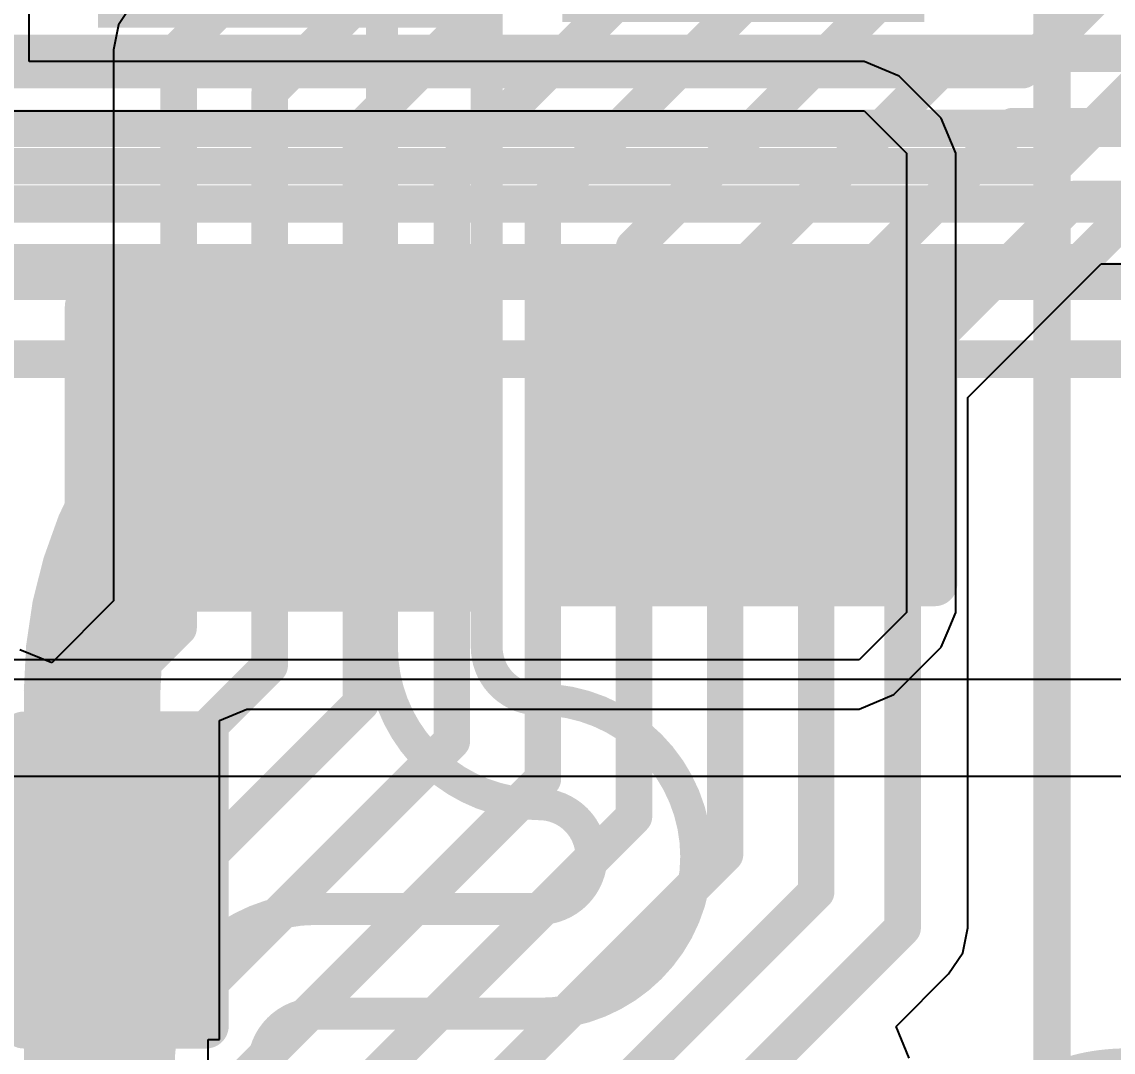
# Model space of a CAD drawing. Header units: inches. Extents: x -6 to 284, y -12 to 154.
# Drawn here: x 47.395 to 50.439, y -5.164 to -2.291 of the extents above; entities that cross this region are included whole.
import ezdxf

# ---------------------------------------------------------------- set-up
doc = ezdxf.new("R2010")
doc.units = ezdxf.units.IN
for name, color, linetype in [('Bottom Layer', 5, 'Continuous'), ('Bottom Overlay', 54, 'Continuous'), ('Bottom Paste', 16, 'Continuous'), ('Bottom Solder', 6, 'Continuous'), ('PWR-1', 156, 'Continuous'), ('PWR-2', 130, 'Continuous'), ('Signal L1', 76, 'Continuous'), ('Signal L2', 6, 'Continuous'), ('Top Layer', 1, 'Continuous'), ('Top Overlay', 2, 'Continuous')]:
    doc.layers.add(name, color=color, linetype=linetype)
doc.styles.add('Arial Rounded MT Bold_Italic', font='', dxfattribs={"height": 0.2})
doc.styles.get('Arial Rounded MT Bold_Italic').set_extended_font_data('Arial Rounded MT Bold', italic=True)

# ---------------------------------------------------------------- blocks, each defined once
blk = doc.blocks.new('C___0603_B_441')
at = {"layer": 'Bottom Layer'}
for points in [[(-1.143, -0.4445), (-1.143, 0.4445), (-0.381, 0.4445), (-0.381, -0.4445)], [(0.381, -0.4445), (0.381, 0.4445), (1.143, 0.4445), (1.143, -0.4445)]]:
    blk.add_hatch(color=5, dxfattribs=at).paths.add_polyline_path(points)
at = {"layer": 'Bottom Paste'}
for points in [[(-1.143, -0.4445), (-1.143, 0.4445), (-0.381, 0.4445), (-0.381, -0.4445)], [(0.381, -0.4445), (0.381, 0.4445), (1.143, 0.4445), (1.143, -0.4445)]]:
    blk.add_hatch(color=16, dxfattribs=at).paths.add_polyline_path(points)
at = {"layer": 'Bottom Solder'}
for points in [[(-1.203, -0.5045), (-1.203, 0.5045), (-0.321, 0.5045), (-0.321, -0.5045)], [(0.321, -0.5045), (0.321, 0.5045), (1.203, 0.5045), (1.203, -0.5045)]]:
    blk.add_hatch(color=6, dxfattribs=at).paths.add_polyline_path(points)
at = {"layer": 'Bottom Overlay'}
for points in [[(-1.2446, -0.5334, 0.127, 0.127, 0), (-1.2446, 0.5334, 0.127, 0.127, 0)], [(-0.4572, 0.5334, 0.127, 0.127, 0), (-1.2446, 0.5334, 0.127, 0.127, 0)], [(1.2446, 0.5334, 0.127, 0.127, 0), (0.4572, 0.5334, 0.127, 0.127, 0)], [(1.2446, -0.5334, 0.127, 0.127, 0), (1.2446, 0.5334, 0.127, 0.127, 0)], [(-0.4572, -0.5334, 0.127, 0.127, 0), (-1.2446, -0.5334, 0.127, 0.127, 0)], [(1.2446, -0.5334, 0.127, 0.127, 0), (0.4572, -0.5334, 0.127, 0.127, 0)]]:
    blk.add_lwpolyline(points, format="xyseb", dxfattribs=at)
for points in [[(-1.2764, 0.5334, 0.0635, 0.0635, 1), (-1.2128, 0.5334, 0.0635, 0.0635, 1)], [(-1.2764, 0.5334, 0.0635, 0.0635, 1), (-1.2128, 0.5334, 0.0635, 0.0635, 1)], [(-0.4889, 0.5334, 0.0635, 0.0635, 1), (-0.4254, 0.5334, 0.0635, 0.0635, 1)], [(0.4254, 0.5334, 0.0635, 0.0635, 1), (0.4889, 0.5334, 0.0635, 0.0635, 1)], [(1.2128, 0.5334, 0.0635, 0.0635, 1), (1.2764, 0.5334, 0.0635, 0.0635, 1)], [(1.2128, 0.5334, 0.0635, 0.0635, 1), (1.2764, 0.5334, 0.0635, 0.0635, 1)], [(-1.2764, -0.5334, 0.0635, 0.0635, 1), (-1.2128, -0.5334, 0.0635, 0.0635, 1)], [(-1.2764, -0.5334, 0.0635, 0.0635, 1), (-1.2128, -0.5334, 0.0635, 0.0635, 1)], [(-0.4889, -0.5334, 0.0635, 0.0635, 1), (-0.4254, -0.5334, 0.0635, 0.0635, 1)], [(0.4254, -0.5334, 0.0635, 0.0635, 1), (0.4889, -0.5334, 0.0635, 0.0635, 1)], [(1.2128, -0.5334, 0.0635, 0.0635, 1), (1.2764, -0.5334, 0.0635, 0.0635, 1)], [(1.2128, -0.5334, 0.0635, 0.0635, 1), (1.2764, -0.5334, 0.0635, 0.0635, 1)]]:
    blk.add_lwpolyline(points, format="xyseb", close=True, dxfattribs=at)
blk = doc.blocks.new('C___0603_B_443')
at = {"layer": 'Bottom Layer'}
for points in [[(-1.143, -0.4445), (-1.143, 0.4445), (-0.381, 0.4445), (-0.381, -0.4445)], [(0.381, -0.4445), (0.381, 0.4445), (1.143, 0.4445), (1.143, -0.4445)]]:
    blk.add_hatch(color=5, dxfattribs=at).paths.add_polyline_path(points)
at = {"layer": 'Bottom Paste'}
for points in [[(-1.143, -0.4445), (-1.143, 0.4445), (-0.381, 0.4445), (-0.381, -0.4445)], [(0.381, -0.4445), (0.381, 0.4445), (1.143, 0.4445), (1.143, -0.4445)]]:
    blk.add_hatch(color=16, dxfattribs=at).paths.add_polyline_path(points)
at = {"layer": 'Bottom Solder'}
for points in [[(-1.203, -0.5045), (-1.203, 0.5045), (-0.321, 0.5045), (-0.321, -0.5045)], [(0.321, -0.5045), (0.321, 0.5045), (1.203, 0.5045), (1.203, -0.5045)]]:
    blk.add_hatch(color=6, dxfattribs=at).paths.add_polyline_path(points)
at = {"layer": 'Bottom Overlay'}
for points in [[(-1.2446, 0.5334, 0.127, 0.127, 0), (-1.2446, -0.5334, 0.127, 0.127, 0)], [(-1.2446, 0.5334, 0.127, 0.127, 0), (-0.4572, 0.5334, 0.127, 0.127, 0)], [(0.4572, 0.5334, 0.127, 0.127, 0), (1.2446, 0.5334, 0.127, 0.127, 0)], [(1.2446, 0.5334, 0.127, 0.127, 0), (1.2446, -0.5334, 0.127, 0.127, 0)], [(-1.2446, -0.5334, 0.127, 0.127, 0), (-0.4572, -0.5334, 0.127, 0.127, 0)], [(0.4572, -0.5334, 0.127, 0.127, 0), (1.2446, -0.5334, 0.127, 0.127, 0)]]:
    blk.add_lwpolyline(points, format="xyseb", dxfattribs=at)
for points in [[(-1.2764, 0.5334, 0.0635, 0.0635, 1), (-1.2128, 0.5334, 0.0635, 0.0635, 1)], [(-1.2764, 0.5334, 0.0635, 0.0635, 1), (-1.2128, 0.5334, 0.0635, 0.0635, 1)], [(-0.4889, 0.5334, 0.0635, 0.0635, 1), (-0.4254, 0.5334, 0.0635, 0.0635, 1)], [(0.4254, 0.5334, 0.0635, 0.0635, 1), (0.4889, 0.5334, 0.0635, 0.0635, 1)], [(1.2128, 0.5334, 0.0635, 0.0635, 1), (1.2764, 0.5334, 0.0635, 0.0635, 1)], [(1.2128, 0.5334, 0.0635, 0.0635, 1), (1.2764, 0.5334, 0.0635, 0.0635, 1)], [(-1.2764, -0.5334, 0.0635, 0.0635, 1), (-1.2128, -0.5334, 0.0635, 0.0635, 1)], [(-1.2764, -0.5334, 0.0635, 0.0635, 1), (-1.2128, -0.5334, 0.0635, 0.0635, 1)], [(-0.4889, -0.5334, 0.0635, 0.0635, 1), (-0.4254, -0.5334, 0.0635, 0.0635, 1)], [(0.4254, -0.5334, 0.0635, 0.0635, 1), (0.4889, -0.5334, 0.0635, 0.0635, 1)], [(1.2128, -0.5334, 0.0635, 0.0635, 1), (1.2764, -0.5334, 0.0635, 0.0635, 1)], [(1.2128, -0.5334, 0.0635, 0.0635, 1), (1.2764, -0.5334, 0.0635, 0.0635, 1)]]:
    blk.add_lwpolyline(points, format="xyseb", close=True, dxfattribs=at)
blk = doc.blocks.new('C___0402_B_449')
at = {"layer": 'Bottom Layer'}
for points in [[(-0.2413, 0.3175), (-0.2413, -0.3175), (-0.6985, -0.3175), (-0.6985, 0.3175)], [(0.6985, 0.3175), (0.6985, -0.3175), (0.2413, -0.3175), (0.2413, 0.3175)]]:
    blk.add_hatch(color=5, dxfattribs=at).paths.add_polyline_path(points)
at = {"layer": 'Bottom Paste'}
for points in [[(-0.2413, 0.3175), (-0.2413, -0.3175), (-0.6985, -0.3175), (-0.6985, 0.3175)], [(0.6985, 0.3175), (0.6985, -0.3175), (0.2413, -0.3175), (0.2413, 0.3175)]]:
    blk.add_hatch(color=16, dxfattribs=at).paths.add_polyline_path(points)
at = {"layer": 'Bottom Solder'}
for points in [[(-0.1813, 0.3775), (-0.1813, -0.3775), (-0.7585, -0.3775), (-0.7585, 0.3775)], [(0.7585, 0.3775), (0.7585, -0.3775), (0.1813, -0.3775), (0.1813, 0.3775)]]:
    blk.add_hatch(color=6, dxfattribs=at).paths.add_polyline_path(points)
at = {"layer": 'Bottom Overlay'}
for points in [[(-0.7874, 0.4064, 0.127, 0.127, 0), (-0.2794, 0.4064, 0.127, 0.127, 0)], [(-0.7874, -0.4064, 0.127, 0.127, 0), (-0.7874, 0.4064, 0.127, 0.127, 0)], [(0.2794, 0.4064, 0.127, 0.127, 0), (0.7874, 0.4064, 0.127, 0.127, 0)], [(0.7874, -0.4064, 0.127, 0.127, 0), (0.7874, 0.4064, 0.127, 0.127, 0)], [(-0.7874, -0.4064, 0.127, 0.127, 0), (-0.2794, -0.4064, 0.127, 0.127, 0)], [(0.2794, -0.4064, 0.127, 0.127, 0), (0.7874, -0.4064, 0.127, 0.127, 0)]]:
    blk.add_lwpolyline(points, format="xyseb", dxfattribs=at)
for points in [[(-0.8191, 0.4064, 0.0635, 0.0635, 1), (-0.7556, 0.4064, 0.0635, 0.0635, 1)], [(-0.8191, 0.4064, 0.0635, 0.0635, 1), (-0.7556, 0.4064, 0.0635, 0.0635, 1)], [(-0.3111, 0.4064, 0.0635, 0.0635, 1), (-0.2477, 0.4064, 0.0635, 0.0635, 1)], [(0.2477, 0.4064, 0.0635, 0.0635, 1), (0.3111, 0.4064, 0.0635, 0.0635, 1)], [(0.7556, 0.4064, 0.0635, 0.0635, 1), (0.8191, 0.4064, 0.0635, 0.0635, 1)], [(0.7556, 0.4064, 0.0635, 0.0635, 1), (0.8191, 0.4064, 0.0635, 0.0635, 1)], [(-0.8191, -0.4064, 0.0635, 0.0635, 1), (-0.7556, -0.4064, 0.0635, 0.0635, 1)], [(-0.8191, -0.4064, 0.0635, 0.0635, 1), (-0.7556, -0.4064, 0.0635, 0.0635, 1)], [(-0.3111, -0.4064, 0.0635, 0.0635, 1), (-0.2477, -0.4064, 0.0635, 0.0635, 1)], [(0.2477, -0.4064, 0.0635, 0.0635, 1), (0.3111, -0.4064, 0.0635, 0.0635, 1)], [(0.7556, -0.4064, 0.0635, 0.0635, 1), (0.8191, -0.4064, 0.0635, 0.0635, 1)], [(0.7556, -0.4064, 0.0635, 0.0635, 1), (0.8191, -0.4064, 0.0635, 0.0635, 1)]]:
    blk.add_lwpolyline(points, format="xyseb", close=True, dxfattribs=at)

msp = doc.modelspace()

# ---------------------------------------------------------------- linework, layer by layer
at = {"layer": 'Bottom Layer'}
for p, q in [((47.4157, -2.4024), (47.4157, -1.8453)), ((49.745, -2.4024), (47.4157, -2.4024)), ((49.8019, -2.426), (49.745, -2.4024)), ((49.745, -2.4024), (49.745, -2.4024)), ((49.8422, -2.4426), (49.8019, -2.426)), ((49.9598, -2.5603), (49.8422, -2.4426)), ((49.8422, -2.4426), (49.8422, -2.4426)), ((47.2783, -2.5398), (49.745, -2.5398)), ((49.745, -2.5398), (49.8626, -2.6575)), ((50.0001, -2.6575), (49.9598, -2.5603)), ((49.9598, -2.5603), (49.9598, -2.5603)), ((49.8626, -2.6575), (49.8626, -3.938)), ((50.0001, -3.938), (50.0001, -2.6575)), ((50.0001, -2.6575), (50.0001, -2.6575)), ((49.8626, -3.938), (49.7304, -4.0702)), ((49.9785, -3.99), (50.0001, -3.938)), ((50.0001, -3.938), (50.0001, -3.938)), ((49.9598, -4.0352), (49.9785, -3.99)), ((49.8276, -4.1674), (49.9598, -4.0352)), ((49.9598, -4.0352), (49.9598, -4.0352)), ((49.7304, -4.0702), (46.0598, -4.0702)), ((49.7303, -4.2077), (49.8276, -4.1674)), ((49.8276, -4.1674), (49.8276, -4.1674)), ((47.9472, -4.2399), (48.0227, -4.2077)), ((48.0227, -4.2077), (49.7303, -4.2077)), ((49.7303, -4.2077), (49.7303, -4.2077)), ((47.9472, -5.1289), (47.9472, -4.2399)), ((47.9153, -5.2952), (47.9153, -5.1289)), ((47.9153, -5.1289), (47.9472, -5.1289))]:
    msp.add_line(p, q, dxfattribs=at)
for points in [[(47.5916, -4.1568, 0.381, 0.381, -0.198912), (47.9091, -3.3903, 0.381, 0.381, 0)], [(47.5916, -4.6844, 0.381, 0.381, 0), (47.5916, -4.1568, 0.381, 0.381, 0)], [(47.5916, -5.7397, 0.381, 0.381, 0), (47.5916, -4.6844, 0.381, 0.381, 0)]]:
    msp.add_lwpolyline(points, format="xyseb", dxfattribs=at)
for points in [[(47.8138, -3.3903, 0.1905, 0.1905, 1), (48.0043, -3.3903, 0.1905, 0.1905, 1)], [(47.4963, -4.1568, 0.1905, 0.1905, 1), (47.6868, -4.1568, 0.1905, 0.1905, 1)], [(47.4963, -4.1568, 0.1905, 0.1905, 1), (47.6868, -4.1568, 0.1905, 0.1905, 1)], [(47.4963, -4.6844, 0.1905, 0.1905, 1), (47.6868, -4.6844, 0.1905, 0.1905, 1)], [(47.4963, -4.6844, 0.1905, 0.1905, 1), (47.6868, -4.6844, 0.1905, 0.1905, 1)]]:
    msp.add_lwpolyline(points, format="xyseb", close=True, dxfattribs=at)
at = {"layer": 'PWR-1'}
for p, q in [((55.0071, -4.1253), (45.9551, -4.1253)), ((45.6759, -4.3948), (55.0226, -4.3948))]:
    msp.add_line(p, q, dxfattribs=at)
at = {"layer": 'PWR-2'}
for points in [[(45.094, -2.3791, 0.1041, 0.1041, 0), (53.6646, -2.3791, 0.1041, 0.1041, 0)], [(45.4198, -2.5883, 0.1041, 0.1041, 0), (53.7464, -2.5883, 0.1041, 0.1041, 0)], [(45.57, -2.7998, 0.1041, 0.1041, 0), (53.8783, -2.7998, 0.1041, 0.1041, 0)], [(45.7264, -3.0152, 0.1041, 0.1041, 0), (54.0019, -3.0152, 0.1041, 0.1041, 0)], [(45.8724, -3.2315, 0.1041, 0.1041, 0), (54.1145, -3.2315, 0.1041, 0.1041, 0)]]:
    msp.add_lwpolyline(points, format="xyseb", dxfattribs=at)
at = {"layer": 'Signal L1'}
for points in [[(50.1862, -2.4264, 0.1016, 0.1016, 0), (53.029, 0.4163, 0.1016, 0.1016, 0)], [(50.2743, -2.6942, 0.1016, 0.1016, 0), (52.9138, -0.0546, 0.1016, 0.1016, 0)], [(50.3467, -2.962, 0.1016, 0.1016, 0), (52.4262, -0.8825, 0.1016, 0.1016, 0)], [(32.6329, -2.4264, 0.1016, 0.1016, 0), (50.1862, -2.4264, 0.1016, 0.1016, 0)], [(32.4597, -2.6942, 0.1016, 0.1016, 0), (50.2743, -2.6942, 0.1016, 0.1016, 0)], [(32.2998, -2.962, 0.1016, 0.1016, 0), (50.3467, -2.962, 0.1016, 0.1016, 0)], [(32.1443, -3.2341, 0.1016, 0.1016, 0), (50.5798, -3.2341, 0.1016, 0.1016, 0)]]:
    msp.add_lwpolyline(points, format="xyseb", dxfattribs=at)
for points in [[(50.1608, -2.4264, 0.0508, 0.0508, 1), (50.2116, -2.4264, 0.0508, 0.0508, 1)], [(50.1608, -2.4264, 0.0508, 0.0508, 1), (50.2116, -2.4264, 0.0508, 0.0508, 1)], [(50.2489, -2.6942, 0.0508, 0.0508, 1), (50.2997, -2.6942, 0.0508, 0.0508, 1)], [(50.2489, -2.6942, 0.0508, 0.0508, 1), (50.2997, -2.6942, 0.0508, 0.0508, 1)], [(50.3213, -2.962, 0.0508, 0.0508, 1), (50.3721, -2.962, 0.0508, 0.0508, 1)], [(50.3213, -2.962, 0.0508, 0.0508, 1), (50.3721, -2.962, 0.0508, 0.0508, 1)]]:
    msp.add_lwpolyline(points, format="xyseb", close=True, dxfattribs=at)
at = {"layer": 'Signal L2'}
for points in [[(50.2687, -7.0248, 0.1041, 0.1041, 0), (50.2687, 2.3178, 0.1041, 0.1041, 0)], [(48.3999, -4.0349, 0.0889, 0.0889, 0), (48.3999, -2.2016, 0.0889, 0.0889, 0)], [(48.692, -3.4758, 0.0889, 0.0889, 0), (48.692, -2.2016, 0.0889, 0.0889, 0)], [(48.692, -4.0349, 0.0889, 0.0889, 0), (48.692, -3.4758, 0.0889, 0.0889, 0)], [(48.838, -4.4731, 0.0889, 0.0889, -0.414214), (48.3999, -4.0349, 0.0889, 0.0889, 0)], [(48.838, -4.181, 0.0889, 0.0889, -0.414214), (48.692, -4.0349, 0.0889, 0.0889, 0)], [(48.838, -4.181, 0.0889, 0.0889, 0), (48.838, -4.181, 0.0889, 0.0889, 0)], [(48.838, -4.181, 0.0889, 0.0889, -1), (48.838, -5.0573, 0.0889, 0.0889, 0)], [(48.838, -4.4731, 0.0889, 0.0889, 0), (48.838, -4.4731, 0.0889, 0.0889, 0)], [(48.838, -4.4731, 0.0889, 0.0889, -1), (48.838, -4.7652, 0.0889, 0.0889, 0)], [(48.2152, -5.6415, 0.0889, 0.0889, -1), (48.2152, -4.7652, 0.0889, 0.0889, 0)], [(48.2152, -4.7652, 0.0889, 0.0889, 0), (48.838, -4.7652, 0.0889, 0.0889, 0)], [(48.2152, -5.3494, 0.0889, 0.0889, -1), (48.2152, -5.0573, 0.0889, 0.0889, 0)], [(48.2152, -5.0573, 0.0889, 0.0889, 0), (48.838, -5.0573, 0.0889, 0.0889, 0)]]:
    msp.add_lwpolyline(points, format="xyseb", dxfattribs=at)
for points in [[(48.6697, -3.4758, 0.0445, 0.0445, 1), (48.7142, -3.4758, 0.0445, 0.0445, 1)], [(48.6697, -3.4758, 0.0445, 0.0445, 1), (48.7142, -3.4758, 0.0445, 0.0445, 1)], [(48.3776, -4.0349, 0.0445, 0.0445, 1), (48.4221, -4.0349, 0.0445, 0.0445, 1)], [(48.3776, -4.0349, 0.0445, 0.0445, 1), (48.4221, -4.0349, 0.0445, 0.0445, 1)], [(48.6697, -4.0349, 0.0445, 0.0445, 1), (48.7142, -4.0349, 0.0445, 0.0445, 1)], [(48.6697, -4.0349, 0.0445, 0.0445, 1), (48.7142, -4.0349, 0.0445, 0.0445, 1)], [(48.8158, -4.181, 0.0445, 0.0445, 1), (48.8602, -4.181, 0.0445, 0.0445, 1)], [(48.8158, -4.181, 0.0445, 0.0445, 1), (48.8603, -4.181, 0.0445, 0.0445, 1)], [(48.8158, -4.181, 0.0445, 0.0445, 1), (48.8602, -4.181, 0.0445, 0.0445, 1)], [(48.8158, -4.181, 0.0445, 0.0445, 1), (48.8603, -4.181, 0.0445, 0.0445, 1)], [(48.8158, -4.4731, 0.0445, 0.0445, 1), (48.8602, -4.4731, 0.0445, 0.0445, 1)], [(48.8158, -4.4731, 0.0445, 0.0445, 1), (48.8603, -4.4731, 0.0445, 0.0445, 1)], [(48.8158, -4.4731, 0.0445, 0.0445, 1), (48.8603, -4.4731, 0.0445, 0.0445, 1)], [(48.8158, -4.4731, 0.0445, 0.0445, 1), (48.8602, -4.4731, 0.0445, 0.0445, 1)], [(48.193, -4.7652, 0.0445, 0.0445, 1), (48.2374, -4.7652, 0.0445, 0.0445, 1)], [(48.193, -4.7652, 0.0445, 0.0445, 1), (48.2374, -4.7652, 0.0445, 0.0445, 1)], [(48.8158, -4.7652, 0.0445, 0.0445, 1), (48.8603, -4.7652, 0.0445, 0.0445, 1)], [(48.8158, -4.7652, 0.0445, 0.0445, 1), (48.8603, -4.7652, 0.0445, 0.0445, 1)], [(48.193, -5.0573, 0.0445, 0.0445, 1), (48.2374, -5.0573, 0.0445, 0.0445, 1)], [(48.193, -5.0573, 0.0445, 0.0445, 1), (48.2374, -5.0573, 0.0445, 0.0445, 1)], [(48.8158, -5.0573, 0.0445, 0.0445, 1), (48.8603, -5.0573, 0.0445, 0.0445, 1)], [(48.8158, -5.0573, 0.0445, 0.0445, 1), (48.8603, -5.0573, 0.0445, 0.0445, 1)]]:
    msp.add_lwpolyline(points, format="xyseb", close=True, dxfattribs=at)
at = {"layer": 'Top Layer'}
for p, q in [((47.7046, -2.241), (47.6653, -2.2998)), ((47.6653, -2.2998), (47.6515, -2.3691)), ((47.6515, -2.3691), (47.6515, -3.9063)), ((50.0334, -3.3391), (50.4058, -2.9667)), ((50.4058, -2.9667), (52.8734, -2.9667)), ((50.0334, -4.8179), (50.0334, -3.3391)), ((47.6515, -3.9063), (47.4788, -4.0791)), ((47.4788, -4.0791), (47.3899, -4.0423)), ((50.0196, -4.8872), (50.0334, -4.8179)), ((49.9803, -4.946), (50.0196, -4.8872)), ((49.8339, -5.0924), (49.9803, -4.946)), ((49.8698, -5.1813), (49.8339, -5.0924))]:
    msp.add_line(p, q, dxfattribs=at)
for points in [[(47.8328, -2.3691, 0.1016, 0.1016, 0), (49.2232, -0.9787, 0.1016, 0.1016, 0)], [(48.0868, -2.4858, 0.1016, 0.1016, 0), (49.3645, -1.2081, 0.1016, 0.1016, 0)], [(48.3408, -2.591, 0.1016, 0.1016, 0), (49.4697, -1.4621, 0.1016, 0.1016, 0)], [(48.5948, -2.6962, 0.1016, 0.1016, 0), (49.5749, -1.7161, 0.1016, 0.1016, 0)], [(48.8488, -2.8014, 0.1016, 0.1016, 0), (49.6879, -1.9623, 0.1016, 0.1016, 0)], [(49.1028, -2.9197, 0.1016, 0.1016, 0), (49.8467, -2.1758, 0.1016, 0.1016, 0)], [(47.8328, -3.9814, 0.1016, 0.1016, 0), (47.8328, -2.3691, 0.1016, 0.1016, 0)], [(49.3568, -3.0249, 0.1016, 0.1016, 0), (50.0027, -2.379, 0.1016, 0.1016, 0)], [(50.0027, -2.379, 0.1016, 0.1016, 0), (54.0537, -2.379, 0.1016, 0.1016, 0)], [(48.0868, -4.0866, 0.1016, 0.1016, 0), (48.0868, -2.4858, 0.1016, 0.1016, 0)], [(48.3408, -4.1919, 0.1016, 0.1016, 0), (48.3408, -2.591, 0.1016, 0.1016, 0)], [(49.6108, -3.1301, 0.1016, 0.1016, 0), (50.1587, -2.5822, 0.1016, 0.1016, 0)], [(50.1587, -2.5822, 0.1016, 0.1016, 0), (54.2097, -2.5822, 0.1016, 0.1016, 0)], [(48.5948, -4.2971, 0.1016, 0.1016, 0), (48.5948, -2.6962, 0.1016, 0.1016, 0)], [(49.8521, -3.264, 0.1016, 0.1016, 0), (50.3307, -2.7854, 0.1016, 0.1016, 0)], [(50.3307, -2.7854, 0.1016, 0.1016, 0), (54.3477, -2.7854, 0.1016, 0.1016, 0)], [(48.8488, -4.4023, 0.1016, 0.1016, 0), (48.8488, -2.8014, 0.1016, 0.1016, 0)], [(49.1028, -4.5075, 0.1016, 0.1016, 0), (49.1028, -2.9197, 0.1016, 0.1016, 0)], [(49.3568, -4.6127, 0.1016, 0.1016, 0), (49.3568, -3.0249, 0.1016, 0.1016, 0)], [(49.6108, -4.7179, 0.1016, 0.1016, 0), (49.6108, -3.1301, 0.1016, 0.1016, 0)], [(49.8521, -4.8179, 0.1016, 0.1016, 0), (49.8521, -3.264, 0.1016, 0.1016, 0)], [(47.3509, -4.4634, 0.1016, 0.1016, 0), (47.8328, -3.9814, 0.1016, 0.1016, 0)], [(47.4561, -4.7174, 0.1016, 0.1016, 0), (48.0868, -4.0866, 0.1016, 0.1016, 0)], [(47.5613, -4.9714, 0.1016, 0.1016, 0), (48.3408, -4.1919, 0.1016, 0.1016, 0)], [(47.6665, -5.2254, 0.1016, 0.1016, 0), (48.5948, -4.2971, 0.1016, 0.1016, 0)], [(47.7717, -5.4794, 0.1016, 0.1016, 0), (48.8488, -4.4023, 0.1016, 0.1016, 0)], [(43.411, -4.4634, 0.1016, 0.1016, 0), (47.3509, -4.4634, 0.1016, 0.1016, 0)], [(47.8769, -5.7334, 0.1016, 0.1016, 0), (49.1028, -4.5075, 0.1016, 0.1016, 0)], [(47.953, -6.0165, 0.1016, 0.1016, 0), (49.3568, -4.6127, 0.1016, 0.1016, 0)], [(43.492, -4.7174, 0.1016, 0.1016, 0), (47.4561, -4.7174, 0.1016, 0.1016, 0)], [(48.0582, -6.2705, 0.1016, 0.1016, 0), (49.6108, -4.7179, 0.1016, 0.1016, 0)], [(48.1582, -6.5118, 0.1016, 0.1016, 0), (49.8521, -4.8179, 0.1016, 0.1016, 0)], [(44.2449, -4.9714, 0.1016, 0.1016, 0), (47.5613, -4.9714, 0.1016, 0.1016, 0)]]:
    msp.add_lwpolyline(points, format="xyseb", dxfattribs=at)
for points in [[(47.8074, -2.3691, 0.0508, 0.0508, 1), (47.8582, -2.3691, 0.0508, 0.0508, 1)], [(47.8074, -2.3691, 0.0508, 0.0508, 1), (47.8582, -2.3691, 0.0508, 0.0508, 1)], [(49.9773, -2.379, 0.0508, 0.0508, 1), (50.0281, -2.379, 0.0508, 0.0508, 1)], [(49.9773, -2.379, 0.0508, 0.0508, 1), (50.0281, -2.379, 0.0508, 0.0508, 1)], [(48.0614, -2.4858, 0.0508, 0.0508, 1), (48.1122, -2.4858, 0.0508, 0.0508, 1)], [(48.0614, -2.4858, 0.0508, 0.0508, 1), (48.1122, -2.4858, 0.0508, 0.0508, 1)], [(48.3154, -2.591, 0.0508, 0.0508, 1), (48.3662, -2.591, 0.0508, 0.0508, 1)], [(48.3154, -2.591, 0.0508, 0.0508, 1), (48.3662, -2.591, 0.0508, 0.0508, 1)], [(50.1333, -2.5822, 0.0508, 0.0508, 1), (50.1841, -2.5822, 0.0508, 0.0508, 1)], [(50.1333, -2.5822, 0.0508, 0.0508, 1), (50.1841, -2.5822, 0.0508, 0.0508, 1)], [(48.5694, -2.6962, 0.0508, 0.0508, 1), (48.6202, -2.6962, 0.0508, 0.0508, 1)], [(48.5694, -2.6962, 0.0508, 0.0508, 1), (48.6202, -2.6962, 0.0508, 0.0508, 1)], [(50.3053, -2.7854, 0.0508, 0.0508, 1), (50.3561, -2.7854, 0.0508, 0.0508, 1)], [(50.3053, -2.7854, 0.0508, 0.0508, 1), (50.3561, -2.7854, 0.0508, 0.0508, 1)], [(48.8234, -2.8014, 0.0508, 0.0508, 1), (48.8742, -2.8014, 0.0508, 0.0508, 1)], [(48.8234, -2.8014, 0.0508, 0.0508, 1), (48.8742, -2.8014, 0.0508, 0.0508, 1)], [(49.0774, -2.9197, 0.0508, 0.0508, 1), (49.1282, -2.9197, 0.0508, 0.0508, 1)], [(49.0774, -2.9197, 0.0508, 0.0508, 1), (49.1282, -2.9197, 0.0508, 0.0508, 1)], [(49.3314, -3.0249, 0.0508, 0.0508, 1), (49.3822, -3.0249, 0.0508, 0.0508, 1)], [(49.3314, -3.0249, 0.0508, 0.0508, 1), (49.3822, -3.0249, 0.0508, 0.0508, 1)], [(49.5854, -3.1301, 0.0508, 0.0508, 1), (49.6362, -3.1301, 0.0508, 0.0508, 1)], [(49.5854, -3.1301, 0.0508, 0.0508, 1), (49.6362, -3.1301, 0.0508, 0.0508, 1)], [(49.8267, -3.264, 0.0508, 0.0508, 1), (49.8775, -3.264, 0.0508, 0.0508, 1)], [(49.8267, -3.264, 0.0508, 0.0508, 1), (49.8775, -3.264, 0.0508, 0.0508, 1)], [(47.8074, -3.9814, 0.0508, 0.0508, 1), (47.8582, -3.9814, 0.0508, 0.0508, 1)], [(47.8074, -3.9814, 0.0508, 0.0508, 1), (47.8582, -3.9814, 0.0508, 0.0508, 1)], [(48.0614, -4.0866, 0.0508, 0.0508, 1), (48.1122, -4.0866, 0.0508, 0.0508, 1)], [(48.0614, -4.0866, 0.0508, 0.0508, 1), (48.1122, -4.0866, 0.0508, 0.0508, 1)], [(48.3154, -4.1919, 0.0508, 0.0508, 1), (48.3662, -4.1919, 0.0508, 0.0508, 1)], [(48.3154, -4.1919, 0.0508, 0.0508, 1), (48.3662, -4.1919, 0.0508, 0.0508, 1)], [(48.5694, -4.2971, 0.0508, 0.0508, 1), (48.6202, -4.2971, 0.0508, 0.0508, 1)], [(48.5694, -4.2971, 0.0508, 0.0508, 1), (48.6202, -4.2971, 0.0508, 0.0508, 1)], [(48.8234, -4.4023, 0.0508, 0.0508, 1), (48.8742, -4.4023, 0.0508, 0.0508, 1)], [(48.8234, -4.4023, 0.0508, 0.0508, 1), (48.8742, -4.4023, 0.0508, 0.0508, 1)], [(47.3255, -4.4634, 0.0508, 0.0508, 1), (47.3763, -4.4634, 0.0508, 0.0508, 1)], [(47.3255, -4.4634, 0.0508, 0.0508, 1), (47.3763, -4.4634, 0.0508, 0.0508, 1)], [(49.0774, -4.5075, 0.0508, 0.0508, 1), (49.1282, -4.5075, 0.0508, 0.0508, 1)], [(49.0774, -4.5075, 0.0508, 0.0508, 1), (49.1282, -4.5075, 0.0508, 0.0508, 1)], [(49.3314, -4.6127, 0.0508, 0.0508, 1), (49.3822, -4.6127, 0.0508, 0.0508, 1)], [(49.3314, -4.6127, 0.0508, 0.0508, 1), (49.3822, -4.6127, 0.0508, 0.0508, 1)], [(47.4307, -4.7174, 0.0508, 0.0508, 1), (47.4815, -4.7174, 0.0508, 0.0508, 1)], [(47.4307, -4.7174, 0.0508, 0.0508, 1), (47.4815, -4.7174, 0.0508, 0.0508, 1)], [(49.5854, -4.7179, 0.0508, 0.0508, 1), (49.6362, -4.7179, 0.0508, 0.0508, 1)], [(49.5854, -4.7179, 0.0508, 0.0508, 1), (49.6362, -4.7179, 0.0508, 0.0508, 1)], [(49.8267, -4.8179, 0.0508, 0.0508, 1), (49.8775, -4.8179, 0.0508, 0.0508, 1)], [(49.8267, -4.8179, 0.0508, 0.0508, 1), (49.8775, -4.8179, 0.0508, 0.0508, 1)], [(47.5359, -4.9714, 0.0508, 0.0508, 1), (47.5867, -4.9714, 0.0508, 0.0508, 1)], [(47.5359, -4.9714, 0.0508, 0.0508, 1), (47.5867, -4.9714, 0.0508, 0.0508, 1)]]:
    msp.add_lwpolyline(points, format="xyseb", close=True, dxfattribs=at)

# ---------------------------------------------------------------- block references
for name, p, rotation in [('C___0603_B_443', (49.4077, -2.6128), 90), ('C___0603_B_441', (48.1123, -2.6283), 270)]:
    msp.add_blockref(name, p, dxfattribs=dict(rotation=rotation))
msp.add_blockref('C___0402_B_449', (47.1217, -4.6844))

# ---------------------------------------------------------------- texts
at = {"layer": 'Top Overlay', "style": 'Arial Rounded MT Bold_Italic'}
msp.add_text('2.0', height=1.27, dxfattribs=at).set_placement((49.8899, -6.4425))

doc.saveas('drawing.dxf')
